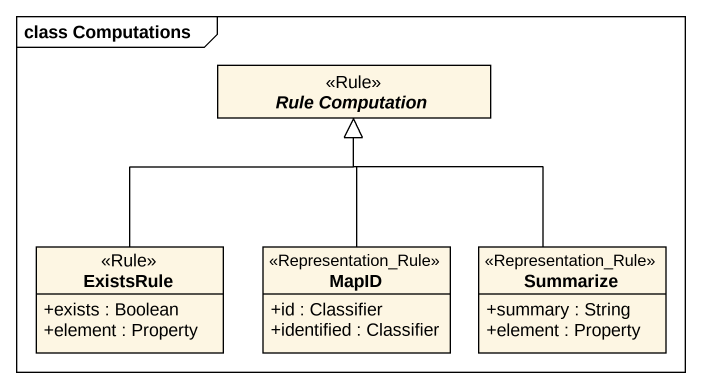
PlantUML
@startuml
mainframe class Computations
hide circle
hide empty members
skinparam classAttributeIconSize 0
abstract class "Rule Computation" as Rule_Computation <<Rule>>
class ExistsRule <<Rule>> {
  +exists : Boolean
  +element : Property
}
class MapID <<Representation_Rule>> {
  +id : Classifier
  +identified : Classifier
}
class Summarize <<Representation_Rule>> {
  +summary : String
  +element : Property
}
ExistsRule -up-|> Rule_Computation
MapID -up-|> Rule_Computation
Summarize -up-|> Rule_Computation
@enduml
